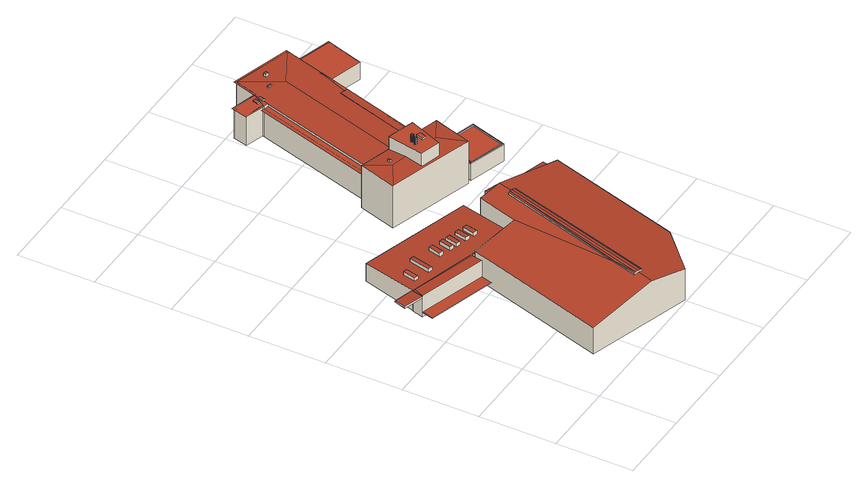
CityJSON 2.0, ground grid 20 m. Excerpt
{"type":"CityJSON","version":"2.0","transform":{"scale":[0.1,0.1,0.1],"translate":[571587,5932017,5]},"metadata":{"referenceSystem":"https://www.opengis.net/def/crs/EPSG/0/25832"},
"CityObjects":{
"building1":{"type":"Building","attributes":{"Grundfläche 2D":"1698.650975","Grundhöhe NN":"5.935"},"children":["building1-1","building1-2"],"geometry":[{"type":"Solid","lod":"3","boundaries":[[[[0,1,2,3,4]],[[3,5,6,7,4]],[[8,9,7,6]],[[10,11,8]],[[11,9,8]],[[12,9,11]],[[13,14,15,16,17,18,19]],[[20,21,22,23,24,25,19,18,26,27,28,29]],[[30,31,32,16,15,33,34,35,22,21]],[[36,37,38,39]],[[36,39,40]],[[41,40,42]],[[43,44,45,36,40,41]],[[33,2,1,0,35,34]],[[8,6,5,3,2,33,15,14,10]],[[19,11,10,14,13]],[[24,12,11,19,25]],[[7,9,12,24,23,22,35,0,4]],[[39,38,46,47,42,40]],[[48,49,41,42,47,50]],[[51,43,41,49,48,50,52,53]],[[36,45,54,55]],[[37,36,55,56]],[[38,37,56,46]],[[18,17,57,58]],[[27,26,18,58,54,45,44]],[[29,28,27,44,43,51,53,52,59,20]],[[30,21,20,59,60]],[[31,30,60,61]],[[32,31,61,62]],[[57,17,16,32,62]],[[54,58,57,62,61,60,59,52,50,47,46,56,55]]]],"semantics":{"surfaces":[{"type":"RoofSurface"},{"type":"WallSurface"},{"type":"GroundSurface"}],"values":[[0,0,0,0,0,0,0,0,0,0,0,0,0,1,1,1,1,1,1,1,1,1,1,1,1,1,1,1,1,1,1,2]]}}]},
"building1-1":{"type":"BuildingInstallation","parents":["building1"],"geometry":[{"type":"MultiSurface","lod":"3","boundaries":[[[49,63,64,51]],[[65,53,51,64]],[[53,48,49,51]],[[48,66,63,49]],[[66,65,64,63]],[[66,48,53,65]]],"semantics":{"surfaces":[{"type":"RoofSurface"},{"type":"WallSurface"},{"type":"OuterCeilingSurface"}],"values":[0,1,1,1,1,2]}}]},
"building1-2":{"type":"BuildingInstallation","parents":["building1"],"geometry":[{"type":"MultiSurface","lod":"3","boundaries":[[[67,68,69,70]],[[68,67,71,72]],[[69,68,72,73]],[[70,69,73,74]],[[67,70,74,71]],[[72,71,74,73]]],"semantics":{"surfaces":[{"type":"RoofSurface"},{"type":"WallSurface"},{"type":"OuterCeilingSurface"}],"values":[0,1,1,1,1,2]}}]},
"building2":{"type":"Building","attributes":{"Grundfläche 2D":"459.990546","Grundhöhe NN":"5.972"},"children":["building2-1","building2-2","building2-3","building2-4","building2-5","building2-6","building2-7"],"geometry":[{"type":"Solid","lod":"3","boundaries":[[[[75,42,38,76]],[[75,76,77,78]],[[42,75,78,79]],[[38,42,79,80]],[[76,38,80,77]],[[79,78,77,80]]]],"semantics":{"surfaces":[{"type":"RoofSurface"},{"type":"WallSurface"},{"type":"GroundSurface"}],"values":[[0,1,1,1,1,2]]}}]},
"building2-1":{"type":"BuildingInstallation","parents":["building2"],"geometry":[{"type":"MultiSurface","lod":"3","boundaries":[[[81,82,83,84]],[[84,83,85,86]],[[86,87,81,84]],[[82,81,87,88]],[[88,85,83,82]]],"semantics":{"surfaces":[{"type":"RoofSurface"},{"type":"WallSurface"}],"values":[0,1,1,1,1]}}]},
"building2-2":{"type":"BuildingInstallation","parents":["building2"],"geometry":[{"type":"MultiSurface","lod":"3","boundaries":[[[89,90,91,92]],[[92,91,93,94]],[[89,92,94,95]],[[90,89,95,96]],[[91,90,96,93]]],"semantics":{"surfaces":[{"type":"RoofSurface"},{"type":"WallSurface"}],"values":[0,1,1,1,1]}}]},
"building2-3":{"type":"BuildingInstallation","parents":["building2"],"geometry":[{"type":"MultiSurface","lod":"3","boundaries":[[[97,98,99,100]],[[100,99,101,102]],[[102,103,97,100]],[[98,97,103,104]],[[104,101,99,98]]],"semantics":{"surfaces":[{"type":"RoofSurface"},{"type":"WallSurface"}],"values":[0,1,1,1,1]}}]},
"building2-4":{"type":"BuildingInstallation","parents":["building2"],"geometry":[{"type":"MultiSurface","lod":"3","boundaries":[[[105,106,107,108]],[[109,110,108,107]],[[105,108,110,111]],[[106,105,111,112]],[[112,109,107,106]]],"semantics":{"surfaces":[{"type":"RoofSurface"},{"type":"WallSurface"}],"values":[0,1,1,1,1]}}]},
"building2-5":{"type":"BuildingInstallation","parents":["building2"],"geometry":[{"type":"MultiSurface","lod":"3","boundaries":[[[113,114,115,116]],[[116,115,117,118]],[[118,119,113,116]],[[114,113,119,120]],[[120,117,115,114]]],"semantics":{"surfaces":[{"type":"RoofSurface"},{"type":"WallSurface"}],"values":[0,1,1,1,1]}}]},
"building2-6":{"type":"BuildingInstallation","parents":["building2"],"geometry":[{"type":"MultiSurface","lod":"3","boundaries":[[[121,122,123,124]],[[124,123,125,126]],[[126,127,121,124]],[[122,121,127,128]],[[128,125,123,122]]],"semantics":{"surfaces":[{"type":"RoofSurface"},{"type":"WallSurface"}],"values":[0,1,1,1,1]}}]},
"building2-7":{"type":"BuildingInstallation","parents":["building2"],"geometry":[{"type":"MultiSurface","lod":"3","boundaries":[[[129,130,131,132]],[[132,131,133,134]],[[129,132,134,135]],[[130,129,135,136]],[[131,130,136,133]]],"semantics":{"surfaces":[{"type":"RoofSurface"},{"type":"WallSurface"}],"values":[0,1,1,1,1]}}]},
"building3":{"type":"Building","attributes":{"Grundfläche 2D":"10.986168","Grundhöhe NN":"6.225"},"geometry":[{"type":"Solid","lod":"3","boundaries":[[[[137,138,139,140]],[[141,142,140,139]],[[142,143,137,140]],[[143,144,138,137]],[[144,141,139,138]],[[144,143,142,141]]]],"semantics":{"surfaces":[{"type":"RoofSurface"},{"type":"WallSurface"},{"type":"GroundSurface"}],"values":[[0,1,1,1,1,2]]}}]},
"building4":{"type":"Building","attributes":{"Grundfläche 2D":"9.115330","Grundhöhe NN":"5.826"},"geometry":[{"type":"Solid","lod":"3","boundaries":[[[[145,146,147,148]],[[149,150,148,147]],[[150,151,145,148]],[[151,152,146,145]],[[152,149,147,146]],[[152,151,150,149]]]],"semantics":{"surfaces":[{"type":"RoofSurface"},{"type":"WallSurface"},{"type":"GroundSurface"}],"values":[[0,1,1,1,1,2]]}}]},
"building5":{"type":"Building","attributes":{"Grundfläche 2D":"60.177693","Grundhöhe NN":"5.935"},"geometry":[{"type":"Solid","lod":"3","boundaries":[[[[153,154,155,156]],[[157,158,156,155]],[[158,159,153,156]],[[159,160,154,153]],[[160,157,155,154]],[[160,159,158,157]]]],"semantics":{"surfaces":[{"type":"RoofSurface"},{"type":"WallSurface"},{"type":"GroundSurface"}],"values":[[0,1,1,1,1,2]]}}]},
"building6":{"type":"Building","attributes":{"Grundfläche 2D":"107.360153","Grundhöhe NN":"6.033"},"children":["building6-1","building6-2","building6-3","building6-4"],"geometry":[{"type":"Solid","lod":"3","boundaries":[[[[161,162,163,164]],[[165,166,167,168,169,170,171,172]],[[169,168,167,166,173,174,162,161,175,176]],[[163,162,174,177]],[[164,163,177,178]],[[161,164,178,175]],[[170,169,176,179]],[[165,172,171,170,179,180]],[[166,165,180,173]],[[174,173,180,179,176,175,178,177]]]],"semantics":{"surfaces":[{"type":"RoofSurface"},{"type":"WallSurface"},{"type":"GroundSurface"}],"values":[[0,0,1,1,1,1,1,1,1,2]]}}]},
"building6-1":{"type":"BuildingInstallation","parents":["building6"],"geometry":[{"type":"MultiSurface","lod":"3","boundaries":[[[181,182,183,184,185,186]],[[161,162,184,183]],[[162,163,185,184]],[[181,186,187,188]],[[188,189,182,181]]],"semantics":{"surfaces":[{"type":"RoofSurface"},{"type":"WallSurface"}],"values":[0,1,1,1,1]}}]},
"building6-2":{"type":"BuildingInstallation","parents":["building6"],"geometry":[{"type":"MultiSurface","lod":"3","boundaries":[[[185,190,183,182,191,186]],[[191,182,189,192]],[[192,187,186,191]],[[163,164,190,185]],[[164,161,183,190]]],"semantics":{"surfaces":[{"type":"RoofSurface"},{"type":"WallSurface"}],"values":[0,1,1,1,1]}}]},
"building6-3":{"type":"BuildingInstallation","parents":["building6"],"geometry":[{"type":"MultiSurface","lod":"3","boundaries":[[[193,194,195,196]],[[194,193,172,165]],[[196,195,166,167]],[[193,196,167,172]],[[195,194,165,166]]],"semantics":{"surfaces":[{"type":"RoofSurface"},{"type":"WallSurface"}],"values":[0,1,1,1,1]}}]},
"building6-4":{"type":"BuildingInstallation","parents":["building6"],"geometry":[{"type":"MultiSurface","lod":"3","boundaries":[[[197,198,199,200]],[[199,198,168,169]],[[200,199,169,170]],[[197,200,170,171]],[[198,197,171,168]]],"semantics":{"surfaces":[{"type":"RoofSurface"},{"type":"WallSurface"}],"values":[0,1,1,1,1]}}]},
"building7":{"type":"Building","attributes":{"Grundfläche 2D":"47.463300","Grundhöhe NN":"6.232"},"geometry":[{"type":"Solid","lod":"3","boundaries":[[[[201,202,203,204,205,206]],[[207,208,201,204]],[[208,209,202,201]],[[209,210,203,202]],[[210,207,204,203]],[[210,209,208,207]],[[205,204,201,206]]]],"semantics":{"surfaces":[{"type":"RoofSurface"},{"type":"WallSurface"},{"type":"GroundSurface"}],"values":[[0,1,1,1,1,2,0]]}}]},
"building8":{"type":"Building","attributes":{"Grundfläche 2D":"1124.580647","Grundhöhe NN":"6.009"},"children":["building8-1","building8-2","building8-3","building8-4","building8-5","building8-6","building8-7","building8-8"],"geometry":[{"type":"MultiSurface","lod":"3","boundaries":[[[211,212,213,214,215,216],[217,218,219,220,221,222,223],[224,225,226,227,228,229,230,231,232,233,234,235,236,237,238,239,240,241,242,243,244,245,246,247,248,249,250,251],[252,253,254,255,256,257,258,259,260,261,262,263,264,265,266,267,268,269,270,271,272]],[[273,274,275,201,206]],[[276,277,278,279,280]],[[281,282,283,284,285]],[[286,284,283,287,288]],[[278,277,276,284,286,288,287,289,290]],[[291,202,274,273,292,293,280,279,278,290,203]],[[294,295,296]],[[297,298,299,300,301,302,303,295,294,304,305]],[[306,298,297]],[[307,308,309,310,299,298,306,311,296,295,303,312,313]],[[314,315,316,317,318,319]],[[320,321,322,323]],[[324,325,326,327,328]],[[313,312,303,302,214,213]],[[214,302,301,300,216,215]],[[310,211,216,300,299]],[[211,310,309,308,307,313,213,212]],[[292,325,324,293]],[[293,324,329,330,331]],[[332,331,330,333]],[[334,335,279,332,333,336]],[[337,338,277,335,334,339]],[[340,338,337,341]],[[342,340,341,343]],[[344,342,343,345]],[[344,345,346,316,283]],[[283,316,315,287]],[[287,315,314,289]],[[202,291,203,347,348]],[[349,201,275,274,202,348,350]],[[351,201,349,352]],[[351,352,353,325,292]],[[319,316,346,354]],[[323,322,355,353]],[[321,320,356,357]],[[322,321,357,355]],[[347,203,290,289,314,319,354,358,297,305,304,294,359,360]],[[306,297,358,361]],[[296,311,306,361,362]],[[294,296,362,359]],[[324,363,364,329]],[[365,325,353,366]],[[363,365,366,364]],[[345,343,341,337,339,334,336,333,330,329,364,366,353,352,349,350,348,347,360,359,362,361,358,354,346]],[[357,356,353,355]],[[292,273,206,201,351]],[[280,293,331,332,279]],[[276,280,279,335,277]],[[276,277,338,284]],[[340,342,285,284]],[[338,340,284]],[[285,342,281]],[[281,342,282]],[[342,344,283,282]],[[319,318,317,316]],[[365,363,324,328,327,326,325]]],"semantics":{"surfaces":[{"type":"RoofSurface"},{"type":"WallSurface"},{"type":"GroundSurface"}],"values":[0,0,0,0,0,0,0,0,0,0,0,0,0,0,1,1,1,1,1,1,1,1,1,1,1,1,1,1,1,1,1,1,1,1,1,1,1,1,1,1,1,1,1,1,2,2,0,0,0,0,0,0,0,0,0,0,0]}}]},
"building8-1":{"type":"BuildingInstallation","parents":["building8"],"geometry":[{"type":"MultiSurface","lod":"3","boundaries":[[[367,368,369,370,371,372,373,374,375,376,377,378,379,380,381,382,383,384,385,386,387]],[[369,368,255,254]],[[370,369,254,253]],[[367,387,257,256]],[[368,367,256,255]],[[371,370,253]],[[253,252,371]],[[372,371,252,272]],[[271,373,372,272]],[[374,373,271,270]],[[375,374,270,269]],[[376,375,269,268]],[[377,376,268,267]],[[377,267,266]],[[377,266,378]],[[379,378,266,265]],[[379,265,264]],[[379,264,380]],[[381,380,264,263]],[[382,381,263,262]],[[383,382,262,261]],[[384,383,261,260]],[[385,384,260,259]],[[386,385,259,258]],[[387,386,258,257]]],"semantics":{"surfaces":[{"type":"RoofSurface"},{"type":"WallSurface"}],"values":[0,1,1,1,1,1,1,1,1,1,1,1,1,1,1,1,1,1,1,1,1,1,1,1,1]}}]},
"building8-2":{"type":"BuildingInstallation","parents":["building8"],"geometry":[{"type":"MultiSurface","lod":"3","boundaries":[[[388,389,390,391,392,393,394,395,396,397,398,399,400,401,402,403,404,405,406,407,408,409,410,411,412,413,414,415]],[[389,388,248,247]],[[390,389,247,246]],[[414,250,249]],[[414,249,415]],[[415,249,388]],[[249,248,388]],[[391,390,246,245]],[[392,391,245,244]],[[393,392,244,243]],[[394,393,243,242]],[[395,394,242,241]],[[396,395,241,240]],[[397,396,240,239]],[[398,397,239,238]],[[399,398,238,237]],[[400,399,237,236]],[[401,400,236,235]],[[402,401,235,234]],[[233,403,402,234]],[[404,403,233,232]],[[405,404,232,231]],[[406,405,231,230]],[[407,406,230,229]],[[408,407,229,228]],[[409,408,228,227]],[[410,409,227,226]],[[410,226,225]],[[410,225,411]],[[411,225,224]],[[411,224,412]],[[413,412,224,251]],[[414,413,251,250]]],"semantics":{"surfaces":[{"type":"RoofSurface"},{"type":"WallSurface"}],"values":[0,1,1,1,1,1,1,1,1,1,1,1,1,1,1,1,1,1,1,1,1,1,1,1,1,1,1,1,1,1,1,1,1]}}]},
"building8-3":{"type":"BuildingInstallation","parents":["building8"],"geometry":[{"type":"MultiSurface","lod":"3","boundaries":[[[416,417,418,419]],[[419,418,420,421]],[[416,419,421,422]],[[417,416,422,423]],[[418,417,423,420]]],"semantics":{"surfaces":[{"type":"RoofSurface"},{"type":"WallSurface"}],"values":[0,1,1,1,1]}}]},
"building8-4":{"type":"BuildingInstallation","parents":["building8"],"geometry":[{"type":"MultiSurface","lod":"3","boundaries":[[[424,425,426,427,428,429,430]],[[220,219,428,427,426,425,222,221]],[[217,430,429,428,219,218]],[[424,430,217,223]],[[425,424,223,222]]],"semantics":{"surfaces":[{"type":"RoofSurface"},{"type":"WallSurface"}],"values":[0,1,1,1,1]}}]},
"building8-5":{"type":"BuildingInstallation","parents":["building8"],"geometry":[{"type":"MultiSurface","lod":"3","boundaries":[[[431,432,433,434]],[[434,433,435,436]],[[431,434,436,437]],[[432,431,437,438]],[[433,432,438,435]]],"semantics":{"surfaces":[{"type":"RoofSurface"},{"type":"WallSurface"}],"values":[0,1,1,1,1]}}]},
"building8-6":{"type":"BuildingInstallation","parents":["building8"],"geometry":[{"type":"MultiSurface","lod":"3","boundaries":[[[439,440,441,442]],[[443,444,442,441]],[[286,445,439,442,444]],[[445,446,440,439]],[[446,288,443,441,440]]],"semantics":{"surfaces":[{"type":"RoofSurface"},{"type":"WallSurface"}],"values":[0,1,1,1,1]}}]},
"building8-7":{"type":"BuildingInstallation","parents":["building8"],"geometry":[{"type":"MultiSurface","lod":"3","boundaries":[[[447,448,449,450]],[[450,449,451,452]],[[447,450,452,453]],[[448,447,453,454]],[[449,448,454,451]]],"semantics":{"surfaces":[{"type":"RoofSurface"},{"type":"WallSurface"}],"values":[0,1,1,1,1]}}]},
"building8-8":{"type":"BuildingInstallation","parents":["building8"],"geometry":[{"type":"MultiSurface","lod":"3","boundaries":[[[455,456,457,458]],[[458,457,459,460]],[[455,458,460,461]],[[456,455,461,462]],[[457,456,462,459]]],"semantics":{"surfaces":[{"type":"RoofSurface"},{"type":"WallSurface"}],"values":[0,1,1,1,1]}}]}
},
"vertices":[
[327,75,121],[329,80,121],[444,470,121],[440,471,123],[323,76,123],[434,473,124],[433,473,124],[316,78,124],[426,475,123],[309,80,123],[422,476,121],[324,147,121],[305,82,121],[418,463,116],[422,476,116],[434,473,119],[445,513,119],[389,530,107],[358,424,107],[324,147,117],[127,88,84],[303,35,119],[316,78,119],[309,80,118],[305,82,117],[310,99,117],[239,459,85],[238,459,84],[232,438,84],[223,408,84],[401,5,99],[516,110,85],[620,461,85],[444,470,117],[329,80,117],[327,75,117],[241,467,68],[356,433,68],[358,438,68],[357,438,68],[68,519,68],[54,491,70],[63,521,68],[232,438,70],[238,459,68],[239,459,68],[358,438,9],[63,521,9],[54,491,23],[54,491,25],[54,491,9],[232,438,25],[232,438,9],[232,438,23],[239,459,9],[241,467,9],[356,433,9],[389,530,9],[358,424,9],[127,88,9],[401,5,9],[516,110,9],[620,461,9],
[45,460,25],[223,408,25],[223,408,23],[45,460,23],
[64,524,66],[11,539,66],[2,507,69],[54,491,69],[64,524,64],[11,539,64],[2,507,64],[54,491,64],
[105,667,60],[399,580,60],[399,580,10],[105,667,10],[63,521,10],[358,438,10],
[264,513,75],[274,546,73],[263,549,73],[253,516,75],[263,549,63],[253,516,65],[264,513,65],[274,546,63],
[106,533,76],[115,567,75],[105,569,75],[96,536,76],[105,569,65],[96,536,67],[106,533,67],[115,567,65],
[293,505,75],[302,538,73],[291,541,73],[282,508,75],[291,541,63],[282,508,65],[293,505,65],[302,538,63],
[150,521,76],[166,578,73],[156,581,73],[139,524,76],[156,581,63],[139,524,67],[150,521,67],[166,578,63],
[317,498,75],[326,531,73],[315,534,73],[306,501,75],[315,534,63],[306,501,65],[317,498,65],[326,531,63],
[245,519,75],[255,552,73],[244,555,73],[234,522,75],[244,555,63],[234,522,65],[245,519,65],[255,552,63],
[214,528,75],[224,561,73],[213,564,73],[203,531,75],[213,564,63],[203,531,65],[214,528,65],[224,561,63],
[502,518,42],[509,542,42],[468,554,42],[461,529,42],[468,554,12],[461,529,12],[502,518,12],[509,542,12],
[536,571,30],[502,582,30],[494,558,37],[528,547,37],[494,558,8],[528,547,8],[536,571,8],[502,582,8],
[631,467,48],[643,511,45],[517,548,45],[504,504,48],[517,548,9],[504,504,9],[631,467,9],[643,511,9],
[570,736,57],[542,641,57],[640,611,57],[668,707,57],[544,691,30],[556,687,30],[557,690,30],[568,728,30],[569,732,30],[558,735,30],[557,732,30],[545,694,30],[556,687,10],[542,641,10],[570,736,10],[569,732,10],[640,611,10],[668,707,10],[558,735,10],[544,691,10],
[545,642,60],[572,732,60],[570,736,60],[542,641,60],[640,611,60],[638,615,60],[638,615,57],[545,642,57],[572,732,57],
[668,707,60],[665,705,60],[665,705,57],
[545,694,38],[544,691,38],[556,687,38],[557,690,38],
[557,732,38],[568,728,38],[569,732,38],[558,735,38],
[595,996,97],[577,1001,98],[505,758,98],[523,753,97],[526,752,97],[598,995,97],[523,753,12],[595,996,12],[577,1001,12],[505,758,12],
[398,688,168],[400,687,168],[451,673,168],[487,762,168],[447,774,168],[416,783,168],[448,730,168],[456,727,168],[459,727,168],[457,722,168],[457,721,168],[453,708,168],[442,711,168],[427,725,168],[426,725,168],[426,726,168],[425,726,168],[424,726,168],[424,727,168],[424,728,168],[423,728,168],[423,729,168],[423,730,168],[424,730,168],[424,731,168],[425,731,168],[425,732,168],[426,732,168],[427,732,168],[428,732,168],[428,731,168],[429,731,168],[429,730,168],[430,730,168],[430,729,168],[430,728,168],[430,727,168],[429,727,168],[429,726,168],[428,726,168],[427,726,168],[425,718,168],[425,717,168],[425,716,168],[424,716,168],[424,715,168],[423,715,168],[422,715,168],[421,715,168],[420,715,168],[420,716,168],[419,716,168],[419,717,168],[419,718,168],[419,719,168],[419,720,168],[420,720,168],[421,721,168],[422,721,168],[423,721,168],[424,720,168],[425,719,168],[621,1074,97],[589,997,97],[590,997,97],[494,1231,97],[497,1225,97],[550,1127,101],[649,1181,97],[653,1184,97],[397,1144,97],[443,1130,97],[450,1128,97],[475,1168,97],[409,1187,97],[471,1153,97],[463,1124,97],[467,1139,97],[367,798,97],[447,775,101],[523,819,98],[622,1077,97],[651,1175,97],[560,742,131],[501,709,135],[530,641,131],[333,808,131],[366,746,135],[407,734,135],[416,783,131],[447,774,131],[487,762,131],[469,718,135],[526,752,131],[447,775,131],[304,709,131],[404,686,132],[401,687,132],[400,687,132],[398,688,132],[397,681,131],[466,711,134],[451,673,132],[367,798,90],[463,1124,90],[450,1128,90],[443,1130,90],[347,804,90],[355,802,90],[621,1074,55],[657,1063,55],[658,1066,55],[622,1077,55],[651,1175,58],[622,1077,58],[741,1041,58],[771,1142,58],[651,1178,58],[651,1175,10],[649,1176,10],[649,1176,97],[651,1181,97],[651,1181,10],[497,1226,10],[497,1226,97],[649,1181,10],[479,1165,10],[479,1165,97],[497,1225,10],[413,1184,97],[413,1184,10],[402,1146,96],[402,1146,10],[451,1132,97],[451,1132,10],[450,1128,10],[505,758,10],[577,1001,10],[595,996,10],[589,997,10],[619,1078,97],[619,1078,10],[622,1077,10],[355,802,10],[658,1066,10],[621,1074,10],[657,1063,10],[333,808,10],[560,742,10],[526,752,10],[304,709,10],[530,641,10],[769,1140,58],[769,1140,10],[740,1042,58],[740,1042,10],
[424,715,187],[424,716,187],[425,716,187],[425,717,187],[425,718,187],[425,719,187],[424,720,187],[423,721,187],[422,721,187],[421,721,187],[420,720,187],[419,720,187],[419,719,187],[419,718,187],[419,717,187],[419,716,187],[420,716,187],[420,715,187],[421,715,187],[422,715,187],[423,715,187],
[429,727,187],[430,727,187],[430,728,187],[430,729,187],[430,730,187],[429,730,187],[429,731,187],[428,731,187],[428,732,187],[427,732,187],[426,732,187],[425,732,187],[425,731,187],[424,731,187],[424,730,187],[423,730,187],[423,729,187],[423,728,187],[424,728,187],[424,727,187],[424,726,187],[425,726,187],[426,726,187],[426,725,187],[427,725,187],[427,726,187],[428,726,187],[429,726,187],
[373,756,138],[377,755,138],[378,763,138],[374,764,138],[378,763,133],[374,764,133],[373,756,134],[377,755,134],
[442,711,172],[453,708,172],[457,721,172],[457,722,172],[459,727,172],[456,727,172],[448,730,172],
[513,1155,102],[512,1150,102],[522,1147,102],[523,1153,102],[522,1147,100],[523,1153,100],[513,1155,99],[512,1150,99],
[468,1154,100],[464,1139,100],[471,1137,100],[475,1152,100],[471,1137,97],[475,1152,97],[468,1154,97],[464,1139,97],
[450,1144,100],[457,1142,100],[461,1156,100],[454,1158,100],[461,1156,97],[454,1158,97],[450,1144,97],[457,1142,97],
[546,1183,106],[544,1176,106],[552,1174,106],[554,1181,106],[552,1174,99],[554,1181,98],[546,1183,98],[544,1176,99]
]}
